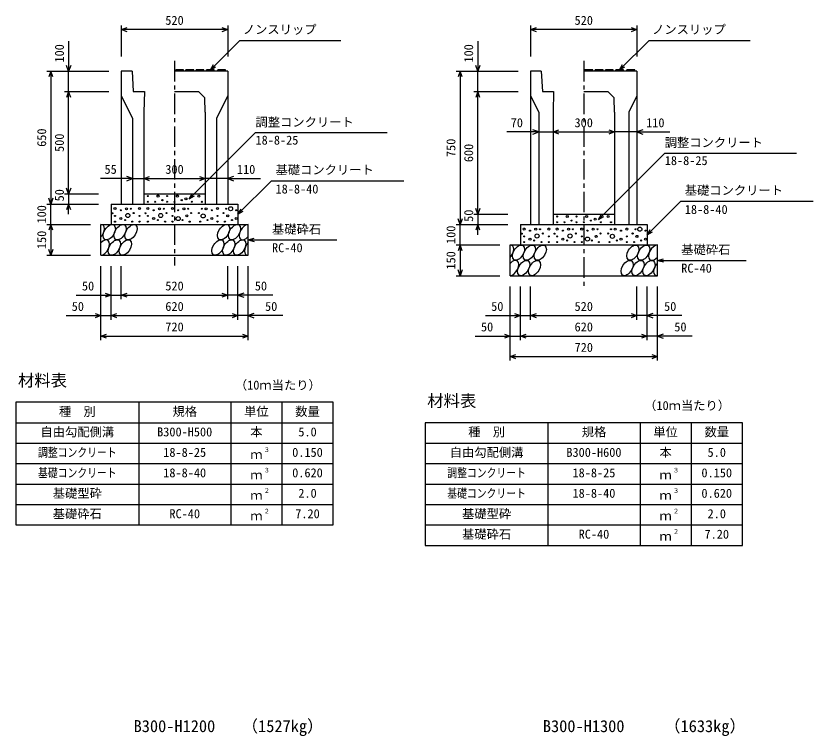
# Model space of a CAD drawing. Units: millimetres, scale not verified. Extents: x -16800 to 16800, y -5940 to 5940.
# Drawn here: x 5807 to 9702, y 232 to 3752 of the extents above; entities that cross this region are included whole.
import ezdxf
from ezdxf.enums import TextEntityAlignment as Align

# ---------------------------------------------------------------- set-up
doc = ezdxf.new("R2010")
doc.units = ezdxf.units.MM
doc.header["$LTSCALE"] = 20
doc.linetypes.add('CHAIN1', pattern=[8, 5, -1, 1, -1])
for name, color, linetype, lineweight in [('0-0_DIM', 7, 'Continuous', 25), ('0-2_HATCH', 6, 'Continuous', 25), ('0-3_HYO', 3, 'Continuous', 25), ('0-4_HYO2', 4, 'Continuous', 25), ('0-5_OUTLINE', 3, 'Continuous', 25), ('0-6_TXT', 7, 'Continuous', 25)]:
    doc.layers.add(name, color=color, linetype=linetype, lineweight=lineweight)
doc.styles.add('ＭＳ ゴシック', font='')
doc.styles.get('ＭＳ ゴシック').set_extended_font_data('MS Gothic')

msp = doc.modelspace()

# ---------------------------------------------------------------- linework, layer by layer
at = {"layer": '0-0_DIM'}
for p, q in [((6321.78, 3705.74), (6321.78, 3554)), ((6841.78, 3705.74), (6841.78, 3554)), ((8321.78, 3705.74), (8321.78, 3554)), ((8841.78, 3705.74), (8841.78, 3554)), ((6841.78, 3685.74), (6321.78, 3685.74)), ((8841.78, 3685.74), (8321.78, 3685.74)), ((6064.25, 3629.69), (6064.25, 3482.53)), ((6756.78, 3489.03), (6899, 3631.25)), ((7395.29, 3631.25), (6899, 3631.25)), ((8064.25, 3629.69), (8064.25, 3482.53)), ((8756.78, 3489.03), (8898.99, 3631.25)), ((9395.29, 3631.25), (8898.99, 3631.25)), ((6756.78, 3489.03), (6771.78, 3515.01)), ((8756.78, 3489.03), (8771.78, 3515.01)), ((5957.58, 3482.53), (6260.91, 3482.53)), ((5977.58, 3482.53), (5977.58, 2832.53)), ((6064.25, 3382.53), (6064.25, 3482.53)), ((6756.78, 3489.03), (6782.76, 3504.03)), ((7957.58, 3482.53), (8260.91, 3482.53)), ((7977.58, 3482.53), (7977.58, 2732.53)), ((8064.25, 3382.53), (8064.25, 3482.53)), ((8756.78, 3489.03), (8782.76, 3504.03)), ((6044.25, 3382.53), (6260.91, 3382.53)), ((6064.25, 2882.53), (6064.25, 3382.53)), ((8044.25, 3382.53), (8260.91, 3382.53)), ((8064.25, 2782.53), (8064.25, 3382.53)), ((8361.78, 3185.24), (8205.6, 3185.24)), ((8361.78, 3185.24), (8431.78, 3185.24)), ((8431.78, 3185.24), (8731.78, 3185.24)), ((8841.78, 3185.24), (8731.78, 3185.24)), ((8841.78, 3185.24), (9002.55, 3185.24)), ((6376.78, 2957.24), (6220.6, 2957.24)), ((6376.78, 2957.24), (6431.78, 2957.24)), ((6431.78, 2957.24), (6731.78, 2957.24)), ((6841.78, 2957.24), (6731.78, 2957.24)), ((6841.78, 2957.24), (7002.55, 2957.24)), ((7055.44, 2946.19), (6891.78, 2782.53)), ((7055.44, 2946.19), (7702.31, 2946.19)), ((6653.1, 2857.53), (6668.1, 2883.51)), ((6044.25, 2882.53), (6210.91, 2882.53)), ((6064.25, 2882.53), (6064.25, 2832.53)), ((6653.1, 2857.53), (6679.08, 2872.53)), ((9055.44, 2846.19), (8891.78, 2682.53)), ((9055.44, 2846.19), (9702.31, 2846.19)), ((5957.58, 2832.53), (6210.91, 2832.53)), ((5977.58, 2732.53), (5977.58, 2832.53)), ((6064.25, 2782.53), (6064.25, 2832.53)), ((6891.78, 2782.53), (6906.78, 2808.51)), ((6891.78, 2782.53), (6917.76, 2797.53)), ((8044.25, 2782.53), (8210.91, 2782.53)), ((8064.25, 2782.53), (8064.25, 2732.53)), ((8653.1, 2757.53), (8668.1, 2783.51)), ((8653.1, 2757.53), (8679.08, 2772.53)), ((5957.58, 2732.53), (6171.78, 2732.53)), ((5977.58, 2732.53), (5977.58, 2582.53)), ((7957.58, 2732.53), (8210.91, 2732.53)), ((7977.58, 2632.53), (7977.58, 2732.53)), ((8064.25, 2682.53), (8064.25, 2732.53)), ((8891.78, 2682.53), (8906.78, 2708.51)), ((8891.78, 2682.53), (8917.76, 2697.53)), ((6941.78, 2657.53), (6970.76, 2665.3)), ((6941.78, 2657.53), (7375.1, 2657.53)), ((6941.78, 2657.53), (6970.76, 2649.77)), ((7957.58, 2632.53), (8171.78, 2632.53)), ((7977.58, 2632.53), (7977.58, 2482.53)), ((5957.58, 2582.53), (6171.78, 2582.53)), ((8941.78, 2557.53), (8970.76, 2565.3)), ((8941.78, 2557.53), (9375.09, 2557.53)), ((8941.78, 2557.53), (8970.76, 2549.77)), ((6221.78, 2167.02), (6221.78, 2529.36)), ((6271.78, 2267.02), (6271.78, 2529.36)), ((6321.78, 2367.02), (6321.78, 2529.36)), ((6841.78, 2367.02), (6841.78, 2529.36)), ((6891.78, 2267.02), (6891.78, 2529.36)), ((6941.78, 2167.02), (6941.78, 2529.36)), ((7957.58, 2482.53), (8171.78, 2482.53)), ((8221.78, 2067.02), (8221.78, 2429.36)), ((8271.78, 2167.02), (8271.78, 2429.36)), ((8321.78, 2267.02), (8321.78, 2429.36)), ((8841.78, 2267.02), (8841.78, 2429.36)), ((8891.78, 2167.02), (8891.78, 2429.36)), ((8941.78, 2067.02), (8941.78, 2429.36)), ((6101.78, 2387.02), (6321.78, 2387.02)), ((6321.78, 2387.02), (6841.78, 2387.02)), ((7061.78, 2387.02), (6841.78, 2387.02)), ((6051.78, 2287.02), (6271.78, 2287.02)), ((6271.78, 2287.02), (6891.78, 2287.02)), ((7111.78, 2287.02), (6891.78, 2287.02)), ((8101.78, 2287.02), (8321.78, 2287.02)), ((8321.78, 2287.02), (8841.78, 2287.02)), ((9061.78, 2287.02), (8841.78, 2287.02)), ((6221.78, 2187.02), (6941.78, 2187.02)), ((8051.78, 2187.02), (8271.78, 2187.02)), ((8271.78, 2187.02), (8891.78, 2187.02)), ((9111.78, 2187.02), (8891.78, 2187.02)), ((8221.78, 2087.02), (8941.78, 2087.02))]:
    msp.add_line(p, q, dxfattribs=at)
at = {"layer": '0-0_DIM', "linetype": 'CHAIN1'}
for p, q in [((6581.78, 3532.53), (6581.78, 2532.53)), ((8581.78, 3532.53), (8581.78, 2432.53))]:
    msp.add_line(p, q, dxfattribs=at)
at = {"layer": '0-0_DIM'}
for points in [[(6350.01, 3675.48), (6321.82, 3685.74), (6350.01, 3696)], [(6813.63, 3696), (6841.82, 3685.74), (6813.63, 3675.48)], [(8350.01, 3675.48), (8321.82, 3685.74), (8350.01, 3696)], [(8813.63, 3696), (8841.82, 3685.74), (8813.63, 3675.48)], [(6074.51, 3510.72), (6064.25, 3482.53), (6053.99, 3510.72)], [(8074.51, 3510.72), (8064.25, 3482.53), (8053.99, 3510.72)], [(5987.84, 3454.34), (5977.58, 3482.53), (5967.32, 3454.34)], [(7987.84, 3454.34), (7977.58, 3482.53), (7967.32, 3454.34)], [(6074.51, 3354.34), (6064.25, 3382.53), (6053.99, 3354.34)], [(8074.51, 3354.34), (8064.25, 3382.53), (8053.99, 3354.34)], [(8333.59, 3174.97), (8361.78, 3185.24), (8333.59, 3195.5)], [(8459.97, 3174.97), (8431.78, 3185.24), (8459.97, 3195.5)], [(8703.59, 3195.5), (8731.78, 3185.24), (8703.59, 3174.97)], [(8869.97, 3195.5), (8841.78, 3185.24), (8869.97, 3174.97)], [(6653.1, 2857.53), (6977.57, 3182), (7621.12, 3182)], [(8653.1, 2757.53), (8977.57, 3082), (9621.12, 3082)], [(6348.59, 2946.98), (6376.78, 2957.24), (6348.59, 2967.5)], [(6459.97, 2946.98), (6431.78, 2957.24), (6459.97, 2967.5)], [(6703.59, 2967.5), (6731.78, 2957.24), (6703.59, 2946.98)], [(6869.97, 2967.5), (6841.78, 2957.24), (6869.97, 2946.98)], [(6074.51, 2910.72), (6064.25, 2882.53), (6053.99, 2910.72)], [(5987.84, 2860.72), (5977.58, 2832.53), (5967.32, 2860.72)], [(6074.51, 2804.34), (6064.25, 2832.53), (6053.99, 2804.34)], [(8074.51, 2810.72), (8064.25, 2782.53), (8053.99, 2810.72)], [(5987.84, 2704.34), (5977.58, 2732.53), (5967.32, 2704.34)], [(7987.84, 2760.72), (7977.58, 2732.53), (7967.32, 2760.72)], [(8074.51, 2704.34), (8064.25, 2732.53), (8053.99, 2704.34)], [(5987.84, 2610.72), (5977.58, 2582.53), (5967.32, 2610.72)], [(7987.84, 2604.34), (7977.58, 2632.53), (7967.32, 2604.34)], [(7987.84, 2510.72), (7977.58, 2482.53), (7967.32, 2510.72)], [(6243.59, 2397.28), (6271.78, 2387.02), (6243.59, 2376.76)], [(6349.97, 2376.76), (6321.78, 2387.02), (6349.97, 2397.28)], [(6813.59, 2397.28), (6841.78, 2387.02), (6813.59, 2376.76)], [(6919.97, 2397.28), (6891.78, 2387.02), (6919.97, 2376.76)], [(6193.59, 2297.28), (6221.78, 2287.02), (6193.59, 2276.76)], [(6299.97, 2276.76), (6271.78, 2287.02), (6299.97, 2297.28)], [(6863.59, 2297.28), (6891.78, 2287.02), (6863.59, 2276.76)], [(6969.97, 2297.28), (6941.78, 2287.02), (6969.97, 2276.76)], [(8243.59, 2297.28), (8271.78, 2287.02), (8243.59, 2276.76)], [(8349.97, 2276.76), (8321.78, 2287.02), (8349.97, 2297.28)], [(8813.59, 2297.28), (8841.78, 2287.02), (8813.59, 2276.76)], [(8919.97, 2297.28), (8891.78, 2287.02), (8919.97, 2276.76)], [(6249.97, 2176.76), (6221.78, 2187.02), (6249.97, 2197.28)], [(6913.59, 2197.28), (6941.78, 2187.02), (6913.59, 2176.76)], [(8193.59, 2197.28), (8221.78, 2187.02), (8193.59, 2176.76)], [(8299.97, 2176.76), (8271.78, 2187.02), (8299.97, 2197.28)], [(8863.59, 2197.28), (8891.78, 2187.02), (8863.59, 2176.76)], [(8969.97, 2197.28), (8941.78, 2187.02), (8969.97, 2176.76)], [(8249.97, 2076.76), (8221.78, 2087.02), (8249.97, 2097.28)], [(8913.59, 2097.28), (8941.78, 2087.02), (8913.59, 2076.76)]]:
    msp.add_lwpolyline(points, dxfattribs=at)
at = {"layer": '0-2_HATCH'}
for p, q in [((6586.78, 3482.53), (6587.78, 3489.03)), ((6625.78, 3489.03), (6587.78, 3489.03)), ((6626.78, 3482.53), (6625.78, 3489.03)), ((6636.78, 3482.53), (6637.78, 3489.03)), ((6675.78, 3489.03), (6637.78, 3489.03)), ((6676.78, 3482.53), (6675.78, 3489.03)), ((6686.78, 3482.53), (6687.78, 3489.03)), ((6725.78, 3489.03), (6687.78, 3489.03)), ((6726.78, 3482.53), (6725.78, 3489.03)), ((6736.78, 3482.53), (6737.78, 3489.03)), ((6775.78, 3489.03), (6737.78, 3489.03)), ((6776.78, 3482.53), (6775.78, 3489.03)), ((6791.78, 3482.53), (6792.78, 3489.03)), ((6830.78, 3489.03), (6792.78, 3489.03)), ((6831.78, 3482.53), (6830.78, 3489.03)), ((8586.78, 3482.53), (8587.78, 3489.03)), ((8625.78, 3489.03), (8587.78, 3489.03)), ((8626.78, 3482.53), (8625.78, 3489.03)), ((8636.78, 3482.53), (8637.78, 3489.03)), ((8675.78, 3489.03), (8637.78, 3489.03)), ((8676.78, 3482.53), (8675.78, 3489.03)), ((8686.78, 3482.53), (8687.78, 3489.03)), ((8725.78, 3489.03), (8687.78, 3489.03)), ((8726.78, 3482.53), (8725.78, 3489.03)), ((8736.78, 3482.53), (8737.78, 3489.03)), ((8775.78, 3489.03), (8737.78, 3489.03)), ((8776.78, 3482.53), (8775.78, 3489.03)), ((8791.78, 3482.53), (8792.78, 3489.03)), ((8830.78, 3489.03), (8792.78, 3489.03)), ((8831.78, 3482.53), (8830.78, 3489.03))]:
    msp.add_line(p, q, dxfattribs=at)
for centre, radius in [((6451.28, 2871.84), 2.5), ((6451.28, 2843.83), 2.5), ((6487.17, 2843.83), 2.5), ((6501.18, 2871.84), 5), ((6522.21, 2851.71), 2.5), ((6545.75, 2871.84), 2.5), ((6545.75, 2843.83), 2.5), ((6581.64, 2843.83), 2.5), ((6595.66, 2871.84), 5), ((6616.69, 2851.71), 2.5), ((6637.71, 2858.71), 5), ((6665.75, 2871.84), 2.5), ((6665.75, 2843.83), 2.5), ((6700.92, 2871.56), 5), ((6714.94, 2843.55), 2.5), ((6290.85, 2810.59), 5), ((6318.89, 2802.71), 2.5), ((6346.92, 2809.71), 5), ((6367.95, 2809.71), 2.5), ((6410.85, 2810.59), 5), ((6451.75, 2810.59), 5), ((6479.79, 2802.71), 2.5), ((6507.82, 2809.71), 5), ((6528.86, 2809.71), 2.5), ((6571.75, 2810.59), 5), ((6599.79, 2802.71), 2.5), ((6627.82, 2809.71), 5), ((6648.86, 2809.71), 2.5), ((6714.71, 2809.71), 2.5), ((6735.74, 2809.71), 5), ((6763.78, 2802.71), 2.5), ((6791.82, 2810.59), 5), ((6834.71, 2809.71), 2.5), ((6855.74, 2809.71), 10), ((6883.78, 2802.71), 2.5), ((6278.43, 2787.79), 2.5), ((6290.85, 2774.69), 2.5), ((6318.89, 2761.56), 5), ((6353.46, 2776.7), 10), ((6381.97, 2788.7), 2.5), ((6410.85, 2774.69), 2.5), ((6439.33, 2787.79), 2.5), ((6451.75, 2774.69), 2.5), ((6479.79, 2761.56), 5), ((6514.36, 2776.7), 10), ((6542.87, 2788.7), 2.5), ((6571.75, 2774.69), 2.5), ((6599.79, 2761.56), 10), ((6641.84, 2774.69), 5), ((6662.87, 2788.7), 2.5), ((6700.69, 2788.7), 2.5), ((6721.72, 2774.69), 10), ((6763.78, 2761.56), 5), ((6791.82, 2774.69), 2.5), ((6820.69, 2788.7), 2.5), ((6841.72, 2774.69), 5), ((6883.78, 2761.56), 5), ((8451.28, 2771.84), 2.5), ((8501.18, 2771.84), 5), ((8545.75, 2771.84), 2.5), ((8595.66, 2771.84), 5), ((8665.75, 2771.84), 2.5), ((8700.92, 2771.56), 5), ((6290.85, 2746.68), 2.5), ((6339.91, 2754.56), 2.5), ((6374.96, 2746.68), 2.5), ((6410.85, 2746.68), 2.5), ((6451.75, 2746.68), 2.5), ((6500.82, 2754.56), 2.5), ((6535.86, 2746.68), 2.5), ((6571.75, 2746.68), 2.5), ((6620.82, 2754.56), 2.5), ((6655.86, 2746.68), 2.5), ((6707.7, 2746.68), 2.5), ((6742.75, 2754.56), 2.5), ((6791.82, 2746.68), 2.5), ((6827.7, 2746.68), 2.5), ((6862.75, 2754.56), 2.5), ((8451.28, 2743.83), 2.5), ((8487.16, 2743.83), 2.5), ((8522.21, 2751.71), 2.5), ((8545.75, 2743.83), 2.5), ((8581.64, 2743.83), 2.5), ((8616.69, 2751.71), 2.5), ((8637.71, 2758.71), 5), ((8665.75, 2743.83), 2.5), ((8714.94, 2743.55), 2.5), ((8278.43, 2687.79), 2.5), ((8290.85, 2710.59), 5), ((8318.89, 2702.71), 2.5), ((8346.92, 2709.71), 5), ((8367.95, 2709.71), 2.5), ((8381.97, 2688.7), 2.5), ((8410.85, 2710.59), 5), ((8439.33, 2687.79), 2.5), ((8451.75, 2710.59), 5), ((8479.79, 2702.71), 2.5), ((8507.82, 2709.71), 5), ((8528.86, 2709.71), 2.5), ((8542.87, 2688.7), 2.5), ((8571.75, 2710.59), 5), ((8599.79, 2702.71), 2.5), ((8627.82, 2709.71), 5), ((8648.86, 2709.71), 2.5), ((8662.87, 2688.7), 2.5), ((8700.69, 2688.7), 2.5), ((8714.71, 2709.71), 2.5), ((8735.74, 2709.71), 5), ((8763.78, 2702.71), 2.5), ((8791.82, 2710.59), 5), ((8820.69, 2688.7), 2.5), ((8834.71, 2709.71), 2.5), ((8855.74, 2709.71), 10), ((8883.78, 2702.71), 2.5), ((8290.85, 2674.69), 2.5), ((8290.85, 2646.68), 2.5), ((8318.89, 2661.56), 5), ((8339.91, 2654.56), 2.5), ((8353.46, 2676.7), 10), ((8374.96, 2646.68), 2.5), ((8410.85, 2674.69), 2.5), ((8410.85, 2646.68), 2.5), ((8451.75, 2674.69), 2.5), ((8451.75, 2646.68), 2.5), ((8479.79, 2661.56), 5), ((8500.82, 2654.56), 2.5), ((8514.36, 2676.7), 10), ((8535.86, 2646.68), 2.5), ((8571.75, 2674.69), 2.5), ((8571.75, 2646.68), 2.5), ((8599.79, 2661.56), 10), ((8620.82, 2654.56), 2.5), ((8641.84, 2674.69), 5), ((8655.86, 2646.68), 2.5), ((8707.7, 2646.68), 2.5), ((8721.72, 2674.69), 10), ((8742.75, 2654.56), 2.5), ((8763.78, 2661.56), 5), ((8791.82, 2674.69), 2.5), ((8791.82, 2646.68), 2.5), ((8827.7, 2646.68), 2.5), ((8841.72, 2674.69), 5), ((8862.75, 2654.56), 2.5), ((8883.78, 2661.56), 5)]:
    msp.add_circle(centre, radius, dxfattribs=at)
for centre, start_param, end_param in [((6209.42, 2695.02), 4.385593, 6.6745444), ((6927.92, 2695.02), 0.3357715, 4.4411806), ((6234.74, 2620.03), 3.5111464, 7.548991), ((6953.25, 2620.03), 1.2110787, 3.5658734), ((8209.42, 2595.02), 4.385593, 6.6745444), ((8927.92, 2595.02), 0.3357715, 4.4411806), ((8234.74, 2520.03), 3.5111464, 7.548991), ((8953.24, 2520.03), 1.2110787, 3.5658734)]:
    msp.add_ellipse(centre, major_axis=(21.81, 35.31), ratio=0.5792, start_param=start_param, end_param=end_param, dxfattribs=at)
for centre in [(6262.63, 2695.02), (6315.84, 2695.02), (6369.04, 2695.02), (6821.51, 2695.02), (6874.72, 2695.02), (6287.95, 2620.03), (6341.16, 2620.03), (6793.62, 2620.03), (6846.83, 2620.03), (6900.04, 2620.03), (8262.63, 2595.02), (8315.84, 2595.02), (8369.04, 2595.02), (8821.51, 2595.02), (8874.72, 2595.02), (8287.95, 2520.03), (8341.16, 2520.03), (8793.62, 2520.03), (8846.83, 2520.03), (8900.04, 2520.03)]:
    msp.add_ellipse(centre, major_axis=(21.81, 35.31), ratio=0.5792, dxfattribs=at)
at = {"layer": '0-3_HYO'}
for p, q in [((6406.78, 1863.57), (6406.78, 1263.57)), ((6856.78, 1863.57), (6856.78, 1263.57)), ((7106.78, 1863.57), (7106.78, 1263.57)), ((5806.78, 1763.57), (7356.78, 1763.57)), ((8406.78, 1763.57), (8406.78, 1163.57)), ((8856.78, 1763.57), (8856.78, 1163.57)), ((9106.78, 1763.57), (9106.78, 1163.57)), ((7806.78, 1663.57), (9356.78, 1663.57))]:
    msp.add_line(p, q, dxfattribs=at)
for points in [[(5806.78, 1263.57), (7356.78, 1263.57), (7356.78, 1863.57), (5806.78, 1863.57)], [(7806.78, 1163.57), (9356.78, 1163.57), (9356.78, 1763.57), (7806.78, 1763.57)]]:
    msp.add_lwpolyline(points, close=True, dxfattribs=at)
at = {"layer": '0-4_HYO2'}
for p, q in [((5806.78, 1663.57), (7356.78, 1663.57)), ((5806.78, 1563.57), (7356.78, 1563.57)), ((7806.78, 1563.57), (9356.78, 1563.57)), ((5806.78, 1463.57), (7356.78, 1463.57)), ((7806.78, 1463.57), (9356.78, 1463.57)), ((5806.78, 1363.57), (7356.78, 1363.57)), ((7806.78, 1363.57), (9356.78, 1363.57)), ((7806.78, 1263.57), (9356.78, 1263.57))]:
    msp.add_line(p, q, dxfattribs=at)
at = {"layer": '0-5_OUTLINE'}
for p, q in [((6321.78, 3482.53), (6321.78, 2832.53)), ((6374.28, 3482.53), (6321.78, 3482.53)), ((6374.28, 3482.53), (6379.28, 3382.53)), ((6841.78, 3482.53), (6581.78, 3482.53)), ((6841.78, 3482.53), (6841.78, 2832.53)), ((8321.78, 3482.53), (8321.78, 2732.53)), ((8374.28, 3482.53), (8321.78, 3482.53)), ((8374.28, 3482.53), (8379.28, 3382.53)), ((8841.78, 3482.53), (8581.78, 3482.53)), ((8841.78, 3482.53), (8841.78, 2732.53)), ((6321.78, 3362.53), (6376.78, 3252.53)), ((6379.28, 3382.53), (6434.28, 3382.53)), ((6434.28, 3382.53), (6431.78, 3282.53)), ((6581.78, 3382.53), (6699.28, 3382.53)), ((6699.28, 3382.53), (6730.03, 3352.53)), ((6731.78, 3282.53), (6730.03, 3352.53)), ((8321.78, 3362.53), (8361.78, 3282.53)), ((8379.28, 3382.53), (8434.28, 3382.53)), ((8434.28, 3382.53), (8431.78, 3282.53)), ((8731.78, 3282.53), (8730.03, 3352.53)), ((8841.78, 3362.53), (8801.78, 3282.53)), ((6431.78, 3282.53), (6431.78, 2832.53)), ((6731.78, 3282.53), (6731.78, 2832.53)), ((8361.78, 3282.53), (8361.78, 2732.53)), ((8431.78, 3282.53), (8431.78, 2732.53)), ((8801.78, 3282.53), (8801.78, 2732.53)), ((6376.78, 3252.53), (6376.78, 2832.53)), ((6431.78, 2882.53), (6731.78, 2882.53)), ((6271.78, 2832.53), (6271.78, 2732.53)), ((6271.78, 2832.53), (6891.78, 2832.53)), ((6321.78, 2832.53), (6431.78, 2832.53)), ((6731.78, 2832.53), (6841.78, 2832.53)), ((6891.78, 2832.53), (6891.78, 2732.53)), ((8431.78, 2782.53), (8731.78, 2782.53)), ((6221.78, 2582.53), (6221.78, 2732.53)), ((6221.78, 2732.53), (6941.78, 2732.53)), ((6941.78, 2582.53), (6941.78, 2732.53)), ((8271.78, 2732.53), (8271.78, 2632.53)), ((8271.78, 2732.53), (8891.78, 2732.53)), ((8321.78, 2732.53), (8431.78, 2732.53)), ((8891.78, 2732.53), (8891.78, 2632.53)), ((8221.78, 2482.53), (8221.78, 2632.53)), ((8221.78, 2632.53), (8941.78, 2632.53)), ((8941.78, 2482.53), (8941.78, 2632.53)), ((6221.78, 2582.53), (6941.78, 2582.53)), ((8221.78, 2482.53), (8941.78, 2482.53))]:
    msp.add_line(p, q, dxfattribs=at)
for points in [[(6841.78, 3362.53), (6786.78, 3252.53), (6786.78, 2832.53)], [(8581.78, 3382.53), (8699.28, 3382.53), (8730.03, 3352.53)], [(8731.78, 3282.53), (8731.78, 2732.53), (8841.78, 2732.53)]]:
    msp.add_lwpolyline(points, dxfattribs=at)

# ---------------------------------------------------------------- texts
at = {"layer": '0-0_DIM', "style": 'ＭＳ ゴシック'}
for s, p in [('520', (6536.78, 3695.74)), ('520', (8536.78, 3695.74)), ('ノンスリップ', (6915.71, 3651.42)), ('ノンスリップ', (8915.71, 3651.42)), ('調整コンクリート', (6977.57, 3198.42)), ('70', (8224.63, 3195.24)), ('300', (8536.63, 3195.24)), ('110', (8886.7, 3195.23)), ('18-8-25', (6977.57, 3110.14)), ('調整コンクリート', (8977.57, 3098.42)), ('18-8-25', (8977.57, 3010.14)), ('55', (6239.63, 2967.24)), ('300', (6536.71, 2967.24)), ('110', (6886.7, 2967.24)), ('基礎コンクリート', (7075.44, 2964.92)), ('18-8-40', (7075.44, 2871.11)), ('基礎コンクリート', (9075.44, 2864.92)), ('18-8-40', (9075.44, 2771.11)), ('基礎砕石', (7058.1, 2674.71)), ('RC-40', (7058.1, 2584.02)), ('基礎砕石', (9058.1, 2574.71)), ('RC-40', (9058.1, 2484.02)), ('50', (6129.34, 2397.02)), ('520', (6536.78, 2397.02)), ('50', (6974.22, 2397.02)), ('50', (6079.34, 2297.02)), ('620', (6536.78, 2297.02)), ('50', (7024.22, 2297.02)), ('50', (8129.34, 2297.02)), ('520', (8536.78, 2297.02)), ('50', (8974.22, 2297.02)), ('720', (6536.78, 2197.02)), ('50', (8079.34, 2197.02)), ('620', (8536.78, 2197.02)), ('50', (9024.22, 2197.02)), ('720', (8536.78, 2097.02))]:
    msp.add_text(s, height=43.99, dxfattribs=at).set_placement(p, align=Align.BOTTOM_LEFT)
for s, p in [('100', (6054.25, 3524.62)), ('100', (8054.25, 3524.62)), ('650', (5967.58, 3112.53)), ('500', (6054.25, 3087.53)), ('750', (7967.58, 3062.53)), ('600', (8054.25, 3037.53)), ('50', (6054.25, 2845.86)), ('100', (5967.58, 2737.53)), ('50', (8054.25, 2745.86)), ('150', (5967.58, 2612.53)), ('100', (7967.58, 2637.53)), ('150', (7967.58, 2512.53))]:
    msp.add_text(s, height=43.99, rotation=90, dxfattribs=at).set_placement(p, align=Align.BOTTOM_LEFT)
at = {"layer": '0-6_TXT', "style": 'ＭＳ ゴシック'}
for s, height, p in [('材料表', 58.65, (5816.78, 1923.57)), ('（10ｍ当たり）', 43.99, (6876.78, 1912.57)), ('材料表', 58.65, (7816.78, 1823.57)), ('（10ｍ当たり）', 43.99, (8876.78, 1812.57)), ('種\u3000別', 43.99, (6016.78, 1783.57)), ('規格', 43.99, (6571.78, 1783.57)), ('単位', 43.99, (6921.78, 1783.57)), ('数量', 43.99, (7171.78, 1783.57)), ('自由勾配側溝', 43.99, (5926.78, 1683.57)), ('B300-H500', 43.99, (6496.78, 1683.57)), ('本', 43.99, (6951.78, 1683.57)), ('5.0', 43.99, (7186.78, 1683.57)), ('種\u3000別', 43.99, (8016.78, 1683.57)), ('規格', 43.99, (8571.78, 1683.57)), ('単位', 43.99, (8921.78, 1683.57)), ('数量', 43.99, (9171.78, 1683.57)), ('18-8-25', 43.99, (6526.78, 1583.57)), ('３', 21.99, (7017.33, 1613.94)), ('0.150', 43.99, (7156.78, 1583.57)), ('自由勾配側溝', 43.99, (7926.78, 1583.57)), ('B300-H600', 43.99, (8496.78, 1583.57)), ('本', 43.99, (8951.78, 1583.57)), ('5.0', 43.99, (9186.78, 1583.57)), ('ｍ', 43.99, (6951.78, 1573.57)), ('18-8-40', 43.99, (6526.78, 1483.57)), ('ｍ', 43.99, (6951.78, 1473.57)), ('３', 21.99, (7017.33, 1513.94)), ('0.620', 43.99, (7156.78, 1483.57)), ('18-8-25', 43.99, (8526.78, 1483.57)), ('ｍ', 43.99, (8951.78, 1473.57)), ('３', 21.99, (9017.32, 1513.94)), ('0.150', 43.99, (9156.78, 1483.57)), ('基礎型砕', 43.99, (5986.78, 1383.57)), ('２', 21.99, (7017.33, 1413.94)), ('３', 21.99, (9017.32, 1413.94)), ('ｍ', 43.99, (6951.78, 1373.57)), ('2.0', 43.99, (7186.78, 1383.57)), ('18-8-40', 43.99, (8526.78, 1383.57)), ('ｍ', 43.99, (8951.78, 1373.57)), ('0.620', 43.99, (9156.78, 1383.57)), ('基礎砕石', 43.99, (5986.78, 1283.57)), ('RC-40', 43.99, (6556.78, 1283.57)), ('２', 21.99, (7017.33, 1313.94)), ('7.20', 43.99, (7171.78, 1283.57)), ('基礎型砕', 43.99, (7986.78, 1283.57)), ('２', 21.99, (9017.32, 1313.94)), ('2.0', 43.99, (9186.78, 1283.57)), ('ｍ', 43.99, (6951.78, 1273.57)), ('ｍ', 43.99, (8951.78, 1273.57)), ('基礎砕石', 43.99, (7986.78, 1183.57)), ('RC-40', 43.99, (8556.78, 1183.57)), ('ｍ', 43.99, (8951.78, 1173.57)), ('２', 21.99, (9017.32, 1213.94)), ('7.20', 43.99, (9171.78, 1183.57)), ('（1527kg）', 58.65, (6910.15, 233.34)), ('（1633kg）', 58.65, (8974.62, 233.34)), ('B300-H1200', 58.65, (6381.78, 233.34)), ('B300-H1300', 58.65, (8381.78, 233.34))]:
    msp.add_text(s, height=height, dxfattribs=at).set_placement(p, align=Align.BOTTOM_LEFT)
at = {"layer": '0-6_TXT', "style": 'ＭＳ ゴシック', "width": 0.8}
for s, p in [('調整コンクリート', (5914.78, 1583.57)), ('基礎コンクリート', (5914.78, 1483.57)), ('調整コンクリート', (7914.78, 1483.57)), ('基礎コンクリート', (7914.78, 1383.57))]:
    msp.add_text(s, height=43.99, dxfattribs=at).set_placement(p, align=Align.BOTTOM_LEFT)

doc.saveas('drawing.dxf')
